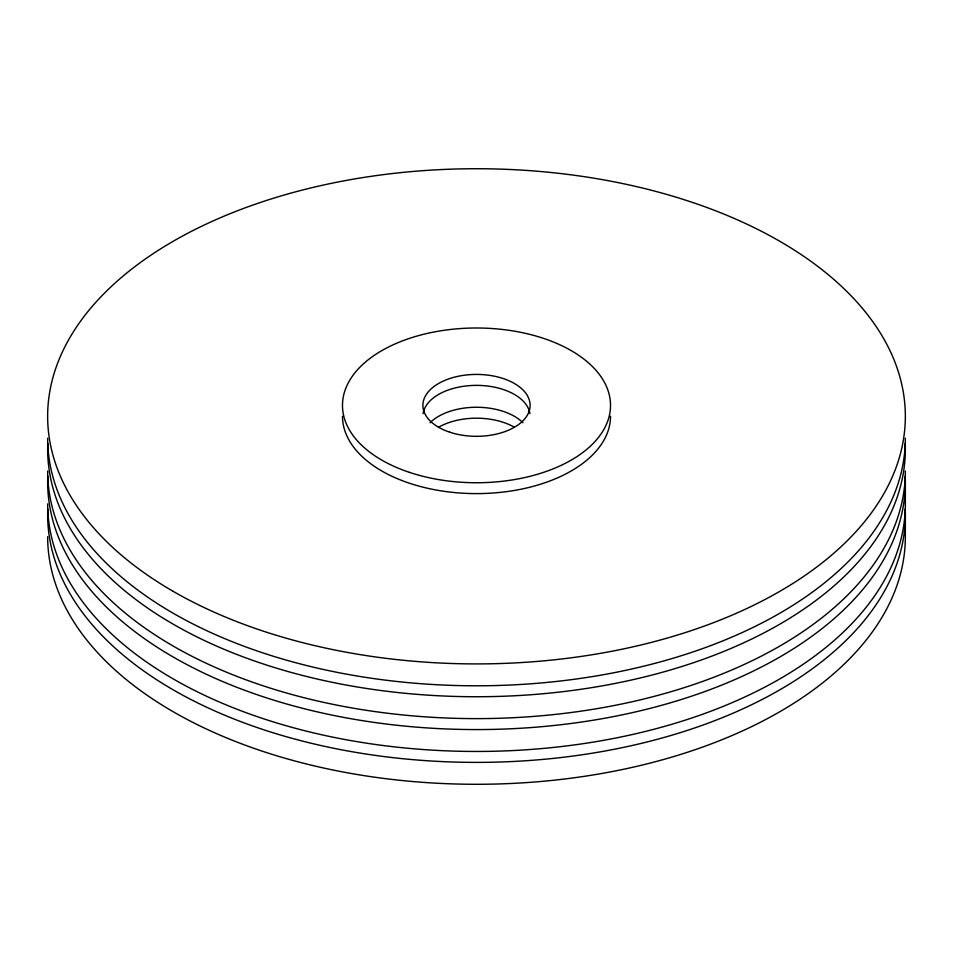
<?xml version="1.0" encoding="UTF-8"?>
<svg xmlns="http://www.w3.org/2000/svg" width="953" height="953" viewBox="0 0 953 953"><rect width="100%" height="100%" fill="white"/><g stroke="black" fill="none" stroke-linecap="round" stroke-linejoin="round"><path stroke-width="1.43" d="M905.35 481.968L905.35 503.851A428.85 247.589 0 0 1 476.5 751.452A428.85 247.589 0 0 1 47.65 503.851M905.35 514.799L905.35 536.682A428.85 247.589 0 0 1 476.5 784.283A428.85 247.589 0 0 1 47.65 536.682M610.516 416.235A134.016 77.372 0 0 1 476.5 493.606A134.016 77.372 0 0 1 342.484 416.235M423.096 413.626A53.606 30.949 0 0 1 476.5 385.369A53.606 30.949 0 0 1 529.904 413.626M905.35 438.201A428.85 247.589 0 0 1 476.5 685.791A428.85 247.589 0 0 1 47.65 438.201M430.077 422.727A53.606 30.949 0 0 1 522.923 422.727M438.594 427.254A53.606 30.949 0 0 1 514.406 427.254M905.35 471.032A428.85 247.589 0 0 1 476.5 718.622A428.85 247.589 0 0 1 47.65 471.032M905.231 443.431A428.85 247.589 0 0 1 476.5 696.738A428.85 247.589 0 0 1 47.769 443.431M905.231 476.262A428.85 247.589 0 0 1 476.5 729.569A428.85 247.589 0 0 1 47.769 476.262M905.231 509.081A428.85 247.589 0 0 1 476.5 762.388A428.85 247.589 0 0 1 47.769 509.081M449.697 432.174A53.606 30.949 0 0 0 530.106 405.37A53.606 30.949 0 0 0 449.697 378.567A53.606 30.949 0 0 0 449.697 432.174M409.492 472.378A134.016 77.372 0 0 0 610.516 405.37A134.016 77.372 0 0 0 409.492 338.363A134.016 77.372 0 0 0 409.492 472.378M173.255 591.396A428.85 247.589 0 0 0 890.733 480.395A428.85 247.589 0 0 0 365.511 177.163A428.85 247.589 0 0 0 173.255 591.396"/></g></svg>
